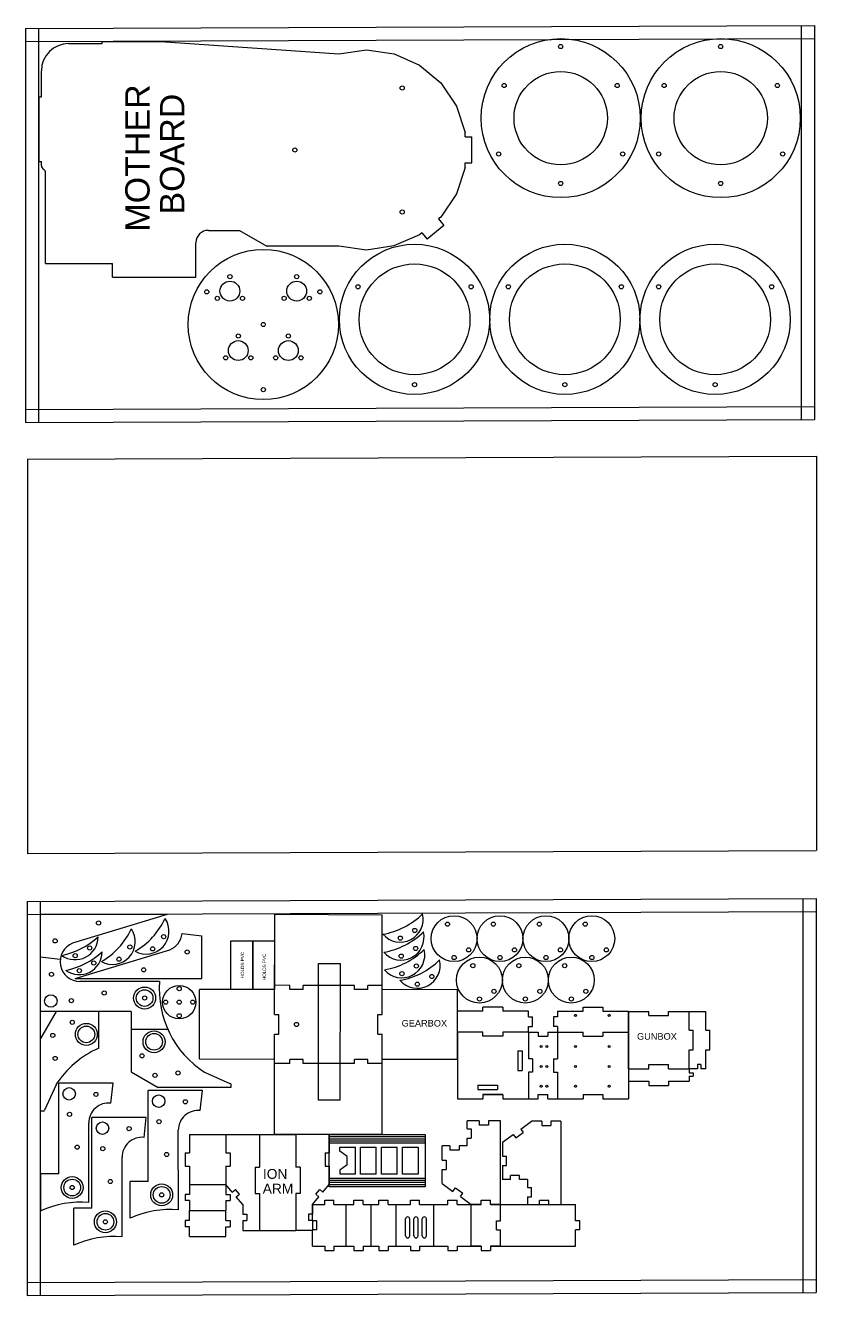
# Model space of a CAD drawing. Header units: inches. Extents: x -1554 to 2765, y -2391 to -232.
# Drawn here: x -262 to 941, y -2389 to -456 of the extents above; entities that cross this region are included whole.
import ezdxf

# ---------------------------------------------------------------- set-up
doc = ezdxf.new("R2010")
doc.units = ezdxf.units.IN
doc.header["$MEASUREMENT"] = 0
for name, color, linetype in [('centers', 1, 'Continuous'), ('temps', 4, 'Continuous'), ('text', 3, 'Continuous')]:
    doc.layers.add(name, color=color, linetype=linetype)
doc.styles.get("Standard").update_dxf_attribs({"font": 'Arial.ttf'})

# ---------------------------------------------------------------- blocks, each defined once
blk = doc.blocks.new('*U23')
blk.add_circle((0, 0), 3.17)
blk = doc.blocks.new('*U24')
at = {"color": 0, "linetype": 'ByBlock', "lineweight": -2, "transparency": 16777216}
blk.add_blockref('*U23', (1062.5, 483.9), dxfattribs=at)
for p, rotation in [((968.2, 320.5), 120), ((1156.9, 320.5), 240)]:
    blk.add_blockref('*U23', p, dxfattribs=dict(at, rotation=rotation))
blk = doc.blocks.new('*U28')
blk.add_circle((0, 0), 3.17)
blk = doc.blocks.new('*U29')
at = {"color": 0, "linetype": 'ByBlock', "lineweight": -2, "transparency": 16777216}
for p, rotation in [((537.6, 677.4), 240), ((709.6, 677.4), 120)]:
    blk.add_blockref('*U28', p, dxfattribs=dict(at, rotation=rotation))
blk.add_blockref('*U28', (623.6, 528.4), dxfattribs=at)
blk = doc.blocks.new('*U30')
blk.add_circle((0, 0), 3.17)
blk = doc.blocks.new('*U31')
at = {"color": 0, "linetype": 'ByBlock', "lineweight": -2, "transparency": 16777216}
blk.add_blockref('*U30', (623.6, 736.7), dxfattribs=at)
for p, rotation in [((529.2, 573.3), 120), ((717.9, 573.3), 240)]:
    blk.add_blockref('*U30', p, dxfattribs=dict(at, rotation=rotation))
blk = doc.blocks.new('*U32')
blk.add_circle((0, 0), 3.17)
blk = doc.blocks.new('*U33')
at = {"color": 0, "linetype": 'ByBlock', "lineweight": -2, "transparency": 16777216}
for p, rotation in [((537.6, 677.4), 240), ((709.6, 677.4), 120)]:
    blk.add_blockref('*U32', p, dxfattribs=dict(at, rotation=rotation))
blk.add_blockref('*U32', (623.6, 528.4), dxfattribs=at)
blk = doc.blocks.new('*U34')
blk.add_circle((0, 0), 3.17)
blk = doc.blocks.new('*U35')
at = {"color": 0, "linetype": 'ByBlock', "lineweight": -2, "transparency": 16777216}
blk.add_blockref('*U34', (623.6, 736.7), dxfattribs=at)
for p, rotation in [((529.2, 573.3), 120), ((717.9, 573.3), 240)]:
    blk.add_blockref('*U34', p, dxfattribs=dict(at, rotation=rotation))
blk = doc.blocks.new('*U36')
blk.add_circle((0, 0), 3.17)
blk = doc.blocks.new('*U37')
at = {"color": 0, "linetype": 'ByBlock', "lineweight": -2, "transparency": 16777216}
for p, rotation in [((537.6, 677.4), 240), ((709.6, 677.4), 120)]:
    blk.add_blockref('*U36', p, dxfattribs=dict(at, rotation=rotation))
blk.add_blockref('*U36', (623.6, 528.4), dxfattribs=at)
blk = doc.blocks.new('*U43')
blk.add_circle((0, 0), 3.17)
blk = doc.blocks.new('*U44')
at = {"color": 0, "linetype": 'ByBlock', "lineweight": -2, "transparency": 16777216}
for p, rotation in [((537.6, 677.4), 240), ((709.6, 677.4), 120)]:
    blk.add_blockref('*U43', p, dxfattribs=dict(at, rotation=rotation))
blk.add_blockref('*U43', (623.6, 528.4), dxfattribs=at)
blk = doc.blocks.new('*U45')
blk.add_circle((0, 0), 3.17)
blk = doc.blocks.new('*U46')
at = {"color": 0, "linetype": 'ByBlock', "lineweight": -2, "transparency": 16777216}
for p, rotation in [((537.6, 677.4), 240), ((709.6, 677.4), 120)]:
    blk.add_blockref('*U45', p, dxfattribs=dict(at, rotation=rotation))
blk.add_blockref('*U45', (623.6, 528.4), dxfattribs=at)
blk = doc.blocks.new('*U47')
blk.add_circle((0, 0), 3.17)
blk = doc.blocks.new('*U48')
at = {"color": 0, "linetype": 'ByBlock', "lineweight": -2, "transparency": 16777216}
for p, rotation in [((537.6, 677.4), 240), ((709.6, 677.4), 120)]:
    blk.add_blockref('*U47', p, dxfattribs=dict(at, rotation=rotation))
blk.add_blockref('*U47', (623.6, 528.4), dxfattribs=at)
blk = doc.blocks.new('*U49')
blk.add_circle((0, 0), 3.17)
blk = doc.blocks.new('*U50')
at = {"color": 0, "linetype": 'ByBlock', "lineweight": -2, "transparency": 16777216}
blk.add_blockref('*U49', (1117.4, 505), dxfattribs=at)
for p, rotation in [((1098.2, 471.9), 120), ((1136.5, 471.9), 240)]:
    blk.add_blockref('*U49', p, dxfattribs=dict(at, rotation=rotation))
blk = doc.blocks.new('*U51')
blk.add_circle((0, 0), 3.17)
blk = doc.blocks.new('*U52')
at = {"color": 0, "linetype": 'ByBlock', "lineweight": -2, "transparency": 16777216}
blk.add_blockref('*U51', (1117.4, 505), dxfattribs=at)
for p, rotation in [((1098.2, 471.9), 120), ((1136.5, 471.9), 240)]:
    blk.add_blockref('*U51', p, dxfattribs=dict(at, rotation=rotation))
blk = doc.blocks.new('*U53')
blk.add_circle((0, 0), 3.17)
blk = doc.blocks.new('*U54')
at = {"color": 0, "linetype": 'ByBlock', "lineweight": -2, "transparency": 16777216}
blk.add_blockref('*U53', (1117.4, 505), dxfattribs=at)
for p, rotation in [((1098.2, 471.9), 120), ((1136.5, 471.9), 240)]:
    blk.add_blockref('*U53', p, dxfattribs=dict(at, rotation=rotation))
blk = doc.blocks.new('*U55')
blk.add_circle((0, 0), 3.17)
blk = doc.blocks.new('*U56')
at = {"color": 0, "linetype": 'ByBlock', "lineweight": -2, "transparency": 16777216}
blk.add_blockref('*U55', (1117.4, 505), dxfattribs=at)
for p, rotation in [((1098.2, 471.9), 120), ((1136.5, 471.9), 240)]:
    blk.add_blockref('*U55', p, dxfattribs=dict(at, rotation=rotation))

msp = doc.modelspace()

# ---------------------------------------------------------------- linework, layer by layer
for p, q in [((-145.7, -483.7), (-145.7, -480.6)), ((-145.7, -480.6), (-56.4, -480.6)), ((-56.4, -480.6), (214.3, -499.2)), ((-196.7, -483.7), (-145.7, -483.7)), ((214.3, -499.2), (256.3, -493.3)), ((256.3, -493.3), (298.3, -499.2)), ((298.3, -499.2), (337.1, -516.4)), ((337.1, -516.4), (369.6, -543.7)), ((-238, -564.7), (-238, -525)), ((369.6, -543.7), (393.3, -578.9)), ((-241.2, -663.2), (-241.2, -564.7)), ((-241.2, -564.7), (-238, -564.7)), ((393.3, -578.9), (406.4, -619.2)), ((406.4, -625.8), (406.4, -619.2)), ((406.4, -625.8), (416.6, -625.8)), ((416.6, -645.7), (416.6, -625.8)), ((416.6, -665.5), (416.6, -645.7)), ((-241.2, -663.2), (-238, -663.2)), ((-238, -669.6), (-238, -663.2)), ((406.4, -672.2), (393.3, -712.5)), ((406.4, -665.5), (416.6, -665.5)), ((406.4, -672.2), (406.4, -665.5)), ((-231.6, -818.7), (-231.6, -680.7)), ((393.3, -712.5), (369.6, -747.7)), ((369.6, -747.7), (366, -750.7)), ((366, -750.7), (374.1, -760.4)), ((16, -768), (63.1, -768)), ((63.1, -768), (104.6, -791.9)), ((340.7, -771.9), (337.1, -774.9)), ((340.7, -771.9), (348.9, -781.6)), ((374.1, -760.4), (348.9, -781.6)), ((-3, -839.4), (-3, -787)), ((214.3, -792.2), (104.6, -791.9)), ((256.3, -798.1), (214.3, -792.2)), ((298.2, -791.7), (256.3, -798.1)), ((337.1, -774.9), (298.2, -791.7)), ((-231.6, -818.7), (-130, -818.7)), ((-130, -839.4), (-130, -818.7)), ((-130, -839.4), (-3, -839.4)), ((-239.7, -1809.2), (-239.7, -1956.8)), ((-46.7, -1809.2), (-239.7, -1809.2)), ((-46.7, -1809.2), (-190.7, -1852.9)), ((116.7, -1961.6), (116.8, -1809.1)), ((280.4, -1810.4), (116.8, -1809.1)), ((280.3, -1961.6), (280.4, -1810.4)), ((-24.1, -1838.1), (6.2, -1841.5)), ((6.2, -1906.6), (6.2, -1841.5)), ((50, -1923.3), (50.1, -1849.2)), ((50.1, -1849.2), (83.4, -1849.5)), ((83.4, -1849.5), (83.3, -1923.4)), ((83.4, -1923.4), (83.4, -1849.3)), ((83.4, -1849.3), (116.7, -1849.5)), ((116.7, -1849.5), (116.7, -1923.4)), ((-209.4, -1877.6), (-239.7, -1874.3)), ((-186.9, -1906.6), (-42.9, -1862.9)), ((183.2, -2091.6), (183.4, -1883.7)), ((183.4, -1883.7), (216.7, -1883.7)), ((216.6, -2091.6), (216.7, -1883.7)), ((-186.9, -1906.6), (6.2, -1906.6)), ((-58.2, -1911), (-179.4, -1911.1)), ((2.4, -2029.7), (2.5, -1923.3)), ((116.7, -1923.4), (2.5, -1923.3)), ((83.3, -1923.4), (50, -1923.3)), ((116.7, -1923.4), (83.4, -1923.4)), ((139.9, -1917.1), (116.7, -1917)), ((139.9, -1923.4), (139.9, -1917.1)), ((159.9, -1923.4), (139.9, -1923.4)), ((159.9, -1923.4), (159.9, -1917.1)), ((238.4, -1917.2), (159.9, -1917.1)), ((238.4, -1923.5), (238.4, -1917.2)), ((258.4, -1923.5), (238.4, -1923.5)), ((280.3, -1917.2), (258.4, -1917.2)), ((258.4, -1923.5), (258.4, -1917.2)), ((394.7, -1923.7), (280.3, -1923.6)), ((394.6, -2030), (394.7, -1923.7)), ((463.6, -1950.1), (433.6, -1950.1)), ((433.6, -1956.5), (433.6, -1950.1)), ((463.6, -1950.1), (463.6, -1956.5)), ((586, -1950.1), (616, -1950.1)), ((586, -1956.5), (586, -1950.1)), ((616, -1950.1), (616, -1956.5)), ((-101.6, -1956.8), (-239.7, -1956.8)), ((-215.6, -1956.8), (-239.5, -1998.2)), ((-150.9, -1956.8), (-215.6, -1956.8)), ((-150.9, -2012.7), (-150.9, -1956.8)), ((-101.6, -1956.8), (-101.6, -2048.9)), ((116.7, -1961.6), (123.1, -1961.6)), ((123.1, -1991.6), (123.1, -1961.6)), ((273.9, -1991.6), (273.9, -1961.6)), ((273.9, -1961.6), (280.3, -1961.6)), ((394.6, -1988.2), (394.6, -1956.5)), ((433.6, -1956.5), (394.6, -1956.5)), ((502.6, -1956.5), (463.6, -1956.5)), ((502.6, -1964.8), (502.6, -1956.5)), ((502.6, -1964.8), (508.9, -1964.8)), ((508.9, -1979.8), (508.9, -1964.8)), ((540.6, -1964.8), (540.6, -1979.8)), ((547, -1964.8), (540.6, -1964.8)), ((547, -1956.5), (586, -1956.5)), ((547, -1956.5), (547, -1964.8)), ((616, -1956.5), (654.9, -1956.5)), ((654.9, -1956.5), (654.9, -1988.2)), ((654.9, -2044.1), (654.9, -1956.8)), ((654.9, -1956.8), (686, -1956.8)), ((686, -1963.1), (686, -1956.8)), ((686, -1963.1), (716, -1963.1)), ((716, -1956.8), (747, -1956.8)), ((716, -1963.1), (716, -1956.8)), ((747, -1956.8), (772.4, -1956.8)), ((747, -1985.4), (747, -1956.8)), ((772.4, -1985.4), (772.4, -1956.8)), ((-45.8, -1984.2), (-101.6, -1984.2)), ((433.6, -1988.2), (394.6, -1988.2)), ((394.6, -1988.2), (394.6, -2089.8)), ((433.6, -1994.5), (433.6, -1988.2)), ((502.6, -1988.2), (463.6, -1988.2)), ((463.6, -1988.2), (463.6, -1994.5)), ((502.6, -1979.8), (508.9, -1979.8)), ((502.6, -1988.2), (502.6, -1979.8)), ((502.6, -1988.2), (502.6, -2029)), ((502.6, -1988.2), (517.3, -1988.2)), ((517.3, -1988.2), (517.3, -1994.5)), ((532.3, -1988.2), (532.3, -1994.5)), ((532.3, -1988.2), (547, -1988.2)), ((547, -1979.8), (540.6, -1979.8)), ((547, -1979.8), (547, -1988.2)), ((547, -1988.2), (547, -2029)), ((547, -1988.2), (586, -1988.2)), ((586, -1994.5), (586, -1988.2)), ((616, -1988.2), (654.9, -1988.2)), ((616, -1988.2), (616, -1994.5)), ((654.9, -1988.2), (654.9, -2089.8)), ((747, -1985.4), (753.3, -1985.4)), ((753.3, -2015.4), (753.3, -1985.4)), ((772.4, -1985.4), (778.7, -1985.4)), ((778.7, -2015.4), (778.7, -1985.4)), ((-239.5, -2108.6), (-239.5, -1998.2)), ((116.7, -2036.1), (116.7, -1991.6)), ((116.7, -1991.6), (123.1, -1991.6)), ((273.9, -1991.6), (280.3, -1991.6)), ((280.2, -2144.2), (280.3, -1991.6)), ((463.6, -1994.5), (433.6, -1994.5)), ((517.3, -1994.5), (532.3, -1994.5)), ((586, -1994.5), (616, -1994.5)), ((116.7, -2029.8), (2.4, -2029.7)), ((139.9, -2036.1), (139.9, -2029.8)), ((159.9, -2029.8), (139.9, -2029.8)), ((159.9, -2036.1), (159.9, -2029.8)), ((238.4, -2036.2), (238.4, -2029.8)), ((258.4, -2029.9), (238.4, -2029.8)), ((486.7, -2016.8), (493, -2016.8)), ((486.7, -2016.8), (486.7, -2046.8)), ((493, -2016.8), (493, -2046.8)), ((508.9, -2029), (502.6, -2029)), ((508.9, -2029), (508.9, -2049)), ((540.6, -2029), (540.6, -2049)), ((540.6, -2029), (547, -2029)), ((747, -2044.1), (747, -2015.4)), ((747, -2015.4), (753.3, -2015.4)), ((772.4, -2044.1), (772.4, -2015.4)), ((772.4, -2015.4), (778.7, -2015.4)), ((-101.6, -2048.9), (-60.2, -2072.8)), ((10.1, -2049.2), (48.8, -2066.7)), ((139.9, -2036.1), (116.7, -2036.1)), ((116.7, -2144.1), (116.7, -2036.1)), ((238.4, -2036.2), (159.9, -2036.1)), ((258.4, -2036.2), (258.4, -2029.9)), ((280.2, -2036.2), (258.4, -2036.2)), ((394.6, -2030), (280.3, -2029.9)), ((486.7, -2046.8), (493, -2046.8)), ((508.9, -2049), (502.6, -2049)), ((502.6, -2049), (502.6, -2089.8)), ((540.6, -2049), (547, -2049)), ((547, -2049), (547, -2089.8)), ((654.9, -2044.1), (686, -2044.1)), ((654.9, -2044.1), (654.9, -2063.1)), ((654.9, -2044.1), (686, -2044.1)), ((686, -2037.7), (716, -2037.7)), ((686, -2044.1), (686, -2037.7)), ((716, -2044.1), (716, -2037.7)), ((716, -2044.1), (747, -2044.1)), ((716, -2044.1), (747, -2044.1)), ((747, -2044.1), (747, -2050.4)), ((759.7, -2044.1), (747, -2044.1)), ((764.7, -2037.7), (759.7, -2037.7)), ((759.7, -2037.7), (759.7, -2044.1)), ((764.7, -2037.7), (764.7, -2044.1)), ((772.4, -2044.1), (764.7, -2044.1)), ((-129.1, -2066.1), (-211.6, -2066.1)), ((-211.6, -2204.2), (-211.6, -2066.1)), ((-132.4, -2096.4), (-129.1, -2066.1)), ((50.2, -2066.9), (48.8, -2066.7)), ((50.2, -2066.9), (50.2, -2072.8)), ((654.9, -2063.1), (686, -2063.1)), ((686, -2063.1), (686, -2069.5)), ((716, -2063.1), (716, -2069.5)), ((716, -2063.1), (747, -2063.1)), ((747, -2050.4), (753.3, -2050.4)), ((747, -2055.4), (747, -2063.1)), ((747, -2055.4), (753.3, -2055.4)), ((753.3, -2050.4), (753.3, -2055.4)), ((-215.8, -2068.5), (-233.4, -2107.2)), ((7, -2077.3), (-75.5, -2077.3)), ((-75.5, -2215.4), (-75.5, -2077.3)), ((50.2, -2072.8), (-60.2, -2072.8)), ((3.7, -2107.5), (7, -2077.3)), ((425.7, -2069.1), (425.7, -2075.5)), ((425.7, -2069.1), (455.7, -2069.1)), ((425.7, -2075.5), (455.7, -2075.5)), ((433.6, -2083.4), (463.6, -2083.4)), ((463.6, -2083.4), (433.6, -2083.4)), ((433.6, -2083.4), (433.6, -2089.8)), ((455.7, -2069.1), (455.7, -2075.5)), ((463.6, -2083.4), (463.6, -2089.8)), ((517.3, -2089.8), (517.3, -2083.4)), ((517.3, -2083.4), (532.3, -2083.4)), ((532.3, -2089.8), (532.3, -2083.4)), ((586, -2083.4), (586, -2089.8)), ((586, -2083.4), (616, -2083.4)), ((616, -2083.4), (616, -2089.8)), ((686, -2069.5), (716, -2069.5)), ((216.6, -2091.6), (183.2, -2091.6)), ((394.6, -2089.8), (433.6, -2089.8)), ((463.6, -2089.8), (517.3, -2089.8)), ((532.3, -2089.8), (547, -2089.8)), ((547, -2089.8), (586, -2089.8)), ((616, -2089.8), (654.9, -2089.8)), ((-233.6, -2108.6), (-239.5, -2108.6)), ((-233.6, -2108.6), (-233.4, -2107.2)), ((-165.8, -2247.7), (-165.9, -2126.5)), ((-78.6, -2118.3), (-161.1, -2118.3)), ((-161.1, -2256.4), (-161.1, -2118.3)), ((-81.9, -2148.6), (-78.6, -2118.3)), ((409.4, -2135.6), (409.4, -2123.5)), ((427.8, -2123.5), (409.4, -2123.5)), ((427.8, -2123.5), (427.8, -2129.9)), ((460.2, -2123.5), (441.8, -2123.5)), ((441.8, -2123.5), (441.8, -2129.9)), ((460.2, -2250.5), (460.2, -2123.5)), ((491.1, -2135.8), (507.6, -2123.9)), ((522.9, -2123.9), (507.6, -2123.9)), ((522.9, -2123.9), (522.9, -2130.3)), ((552.1, -2123.9), (536.9, -2123.9)), ((536.9, -2123.9), (536.9, -2130.3)), ((552.1, -2123.9), (552.1, -2250.9)), ((-29.7, -2258.8), (-29.8, -2137.6)), ((-12.9, -2144.1), (-12.9, -2172.2)), ((-12.9, -2144.1), (42.7, -2144.1)), ((42.7, -2144.1), (93.5, -2144.1)), ((42.7, -2144.1), (42.7, -2172.2)), ((93.5, -2144.1), (149.1, -2144.1)), ((93.5, -2144.1), (93.5, -2194)), ((280.2, -2144.2), (116.7, -2144.1)), ((149.1, -2144.1), (149.1, -2194)), ((199.9, -2144.1), (149.1, -2144.1)), ((199.9, -2144.1), (199.9, -2172.2)), ((199.9, -2144.1), (345.9, -2144.1)), ((199.9, -2223.8), (199.9, -2144.1)), ((345.9, -2144.1), (345.9, -2223.8)), ((409.4, -2135.6), (415.8, -2135.6)), ((415.8, -2135.6), (415.8, -2149.6)), ((441.8, -2129.9), (427.8, -2129.9)), ((463.2, -2155.7), (479.7, -2143.9)), ((479.7, -2143.9), (483.4, -2149.1)), ((483.4, -2149.1), (494.8, -2140.9)), ((491.1, -2135.8), (494.8, -2140.9)), ((522.9, -2130.3), (536.9, -2130.3)), ((199.9, -2147.3), (345.9, -2147.3)), ((199.9, -2150.5), (345.9, -2150.5)), ((199.9, -2153.7), (345.9, -2153.7)), ((199.9, -2156.9), (345.9, -2156.9)), ((215.8, -2163.3), (239.6, -2163.3)), ((215.8, -2169.7), (215.8, -2163.3)), ((239.6, -2204.6), (239.6, -2163.3)), ((247.5, -2204.6), (247.5, -2163.3)), ((247.5, -2163.3), (271.3, -2163.3)), ((271.3, -2204.6), (271.3, -2163.3)), ((279.2, -2204.6), (279.2, -2163.3)), ((279.2, -2163.3), (303.1, -2163.3)), ((303.1, -2204.6), (303.1, -2163.3)), ((311, -2204.6), (311, -2163.3)), ((311, -2163.3), (334.8, -2163.3)), ((334.8, -2163.3), (334.8, -2204.6)), ((371.3, -2183.2), (371.3, -2161.6)), ((383.4, -2161.6), (371.3, -2161.6)), ((383.4, -2161.6), (383.4, -2168)), ((409.4, -2161.6), (397.4, -2161.6)), ((397.4, -2161.6), (397.4, -2168)), ((409.4, -2161.6), (409.4, -2149.6)), ((409.4, -2149.6), (415.8, -2149.6)), ((463.2, -2155.7), (463.2, -2177.3)), ((-115.3, -2299.9), (-115.4, -2178.7)), ((-19.3, -2172.2), (-19.3, -2192.2)), ((-19.3, -2172.2), (-12.9, -2172.2)), ((42.7, -2172.2), (49, -2172.2)), ((49, -2172.2), (49, -2192.2)), ((193.5, -2172.2), (193.5, -2192.2)), ((193.5, -2172.2), (199.9, -2172.2)), ((226.9, -2177.6), (215.8, -2169.7)), ((226.9, -2190.3), (226.9, -2177.6)), ((371.3, -2183.2), (377.7, -2183.2)), ((377.7, -2183.2), (377.7, -2197.2)), ((397.4, -2168), (383.4, -2168)), ((463.2, -2177.3), (469.5, -2177.3)), ((469.5, -2191.3), (469.5, -2177.3)), ((-19.3, -2192.2), (-12.9, -2192.2)), ((-12.9, -2192.2), (-12.9, -2220.3)), ((42.7, -2192.2), (42.7, -2220.3)), ((42.7, -2192.2), (49, -2192.2)), ((87.1, -2194), (87.1, -2234)), ((87.1, -2194), (93.5, -2194)), ((155.4, -2194), (149.1, -2194)), ((155.4, -2194), (155.4, -2234)), ((193.5, -2192.2), (199.9, -2192.2)), ((199.9, -2192.2), (199.9, -2220.3)), ((226.9, -2190.3), (215.8, -2198.3)), ((215.8, -2198.3), (215.8, -2204.6)), ((371.3, -2218.8), (371.3, -2197.2)), ((371.3, -2197.2), (377.7, -2197.2)), ((463.2, -2191.3), (463.2, -2212.8)), ((463.2, -2191.3), (469.5, -2191.3)), ((-211.6, -2204.2), (-239, -2204.2)), ((-239, -2260.1), (-239, -2204.2)), ((-75.5, -2215.4), (-102.9, -2215.4)), ((-102.9, -2271.2), (-102.9, -2215.4)), ((-12.9, -2220.3), (42.7, -2220.3)), ((-12.9, -2220.3), (-12.9, -2235.3)), ((42.7, -2220.3), (42.7, -2235.3)), ((52.3, -2231.8), (42.7, -2220.3)), ((190.2, -2231.8), (199.9, -2220.3)), ((345.9, -2211), (199.9, -2211)), ((345.9, -2214.2), (199.9, -2214.2)), ((345.9, -2217.4), (199.9, -2217.4)), ((345.9, -2220.6), (199.9, -2220.6)), ((239.6, -2204.6), (215.8, -2204.6)), ((271.3, -2204.6), (247.5, -2204.6)), ((303.1, -2204.6), (279.2, -2204.6)), ((334.8, -2204.6), (311, -2204.6)), ((371.3, -2218.8), (387.9, -2230.6)), ((475.2, -2212.8), (463.2, -2212.8)), ((489.2, -2206.5), (475.2, -2206.5)), ((475.2, -2212.8), (475.2, -2206.5)), ((489.2, -2212.8), (489.2, -2206.5)), ((501.3, -2212.8), (489.2, -2212.8)), ((501.3, -2212.8), (501.3, -2224.9)), ((-19.3, -2235.3), (-19.3, -2244.8)), ((-12.9, -2235.3), (-19.3, -2235.3)), ((42.7, -2235.3), (49, -2235.3)), ((49, -2235.3), (49, -2244.8)), ((52.3, -2231.8), (57.2, -2227.7)), ((63.3, -2234.9), (57.2, -2227.7)), ((58.4, -2239), (63.3, -2234.9)), ((68.1, -2250.5), (58.4, -2239)), ((87.1, -2234), (93.5, -2234)), ((93.5, -2234), (93.5, -2290.1)), ((155.4, -2234), (149.1, -2234)), ((149.1, -2234), (149.1, -2290.1)), ((174.5, -2250.5), (184.1, -2239)), ((179.3, -2234.9), (185.4, -2227.7)), ((184.1, -2239), (179.3, -2234.9)), ((190.2, -2231.8), (185.4, -2227.7)), ((345.9, -2223.8), (199.9, -2223.8)), ((387.9, -2230.6), (391.6, -2225.4)), ((391.6, -2225.4), (402.9, -2233.5)), ((399.3, -2238.7), (402.9, -2233.5)), ((399.3, -2238.7), (415.8, -2250.5)), ((501.3, -2224.9), (507.6, -2224.9)), ((501.3, -2238.9), (501.3, -2250.9)), ((501.3, -2238.9), (507.6, -2238.9)), ((507.6, -2238.9), (507.6, -2224.9)), ((-161.1, -2256.4), (-188.5, -2256.4)), ((-188.5, -2312.3), (-188.5, -2256.4)), ((-12.9, -2244.8), (-19.3, -2244.8)), ((-12.9, -2244.8), (-12.9, -2259.8)), ((-12.9, -2259.8), (42.7, -2259.8)), ((-12.9, -2274.8), (-12.9, -2259.8)), ((42.7, -2244.8), (49, -2244.8)), ((42.7, -2244.8), (42.7, -2259.8)), ((42.7, -2274.8), (42.7, -2259.8)), ((68.1, -2250.5), (68.1, -2265.5)), ((174.5, -2250.5), (174.5, -2265.5)), ((174.5, -2250.5), (192.9, -2250.5)), ((174.5, -2275.3), (174.5, -2250.5)), ((192.9, -2244.2), (206.9, -2244.2)), ((192.9, -2250.5), (192.9, -2244.2)), ((206.9, -2250.5), (206.9, -2244.2)), ((206.9, -2250.5), (237.3, -2250.5)), ((225.3, -2314), (225.3, -2250.5)), ((237.3, -2250.5), (237.3, -2244.2)), ((237.3, -2244.2), (251.3, -2244.2)), ((251.3, -2250.5), (251.3, -2244.2)), ((251.3, -2250.5), (275.4, -2250.5)), ((263.4, -2314), (263.4, -2250.5)), ((275.4, -2244.2), (289.4, -2244.2)), ((275.4, -2250.5), (275.4, -2244.2)), ((289.4, -2250.5), (289.4, -2244.2)), ((289.4, -2250.5), (323.1, -2250.5)), ((301.5, -2314), (301.5, -2250.5)), ((323.1, -2250.5), (323.1, -2244.2)), ((323.1, -2250.5), (323.1, -2244.2)), ((323.1, -2244.2), (337.1, -2244.2)), ((337.1, -2250.5), (337.1, -2244.2)), ((337.1, -2250.5), (380.2, -2250.5)), ((358.6, -2314), (358.6, -2250.5)), ((380.2, -2250.5), (380.2, -2244.2)), ((380.2, -2244.2), (394.2, -2244.2)), ((394.2, -2250.5), (394.2, -2244.2)), ((394.2, -2250.5), (431, -2250.5)), ((415.8, -2314), (415.8, -2250.5)), ((431, -2250.5), (415.8, -2250.5)), ((431, -2250.5), (431, -2244.2)), ((431, -2244.2), (445, -2244.2)), ((431, -2244.2), (445, -2244.2)), ((431, -2250.5), (431, -2244.2)), ((445, -2250.5), (445, -2244.2)), ((445, -2250.5), (445, -2244.2)), ((460.2, -2250.5), (445, -2250.5)), ((445, -2250.5), (460.2, -2250.5)), ((460.2, -2275.3), (460.2, -2250.5)), ((460.2, -2250.5), (574.5, -2250.5)), ((519.7, -2250.9), (501.3, -2250.9)), ((533.7, -2244.6), (519.7, -2244.6)), ((519.7, -2250.9), (519.7, -2244.6)), ((533.7, -2250.9), (533.7, -2244.6)), ((552.1, -2250.9), (533.7, -2250.9)), ((574.5, -2275.3), (574.5, -2250.5)), ((574.5, -2275.3), (574.5, -2250.5)), ((-19.3, -2274.8), (-19.3, -2284.4)), ((-12.9, -2274.8), (-19.3, -2274.8)), ((42.7, -2274.8), (49, -2274.8)), ((49, -2274.8), (49, -2284.4)), ((68.1, -2265.5), (74.4, -2265.5)), ((68.1, -2275.1), (74.4, -2275.1)), ((68.1, -2275.1), (68.1, -2290.1)), ((74.4, -2265.5), (74.4, -2275.1)), ((168.1, -2265.5), (168.1, -2275.1)), ((174.5, -2265.5), (168.1, -2265.5)), ((174.5, -2275.1), (168.1, -2275.1)), ((174.5, -2275.1), (174.5, -2290.1)), ((180.8, -2275.3), (174.5, -2275.3)), ((180.8, -2289.3), (180.8, -2275.3)), ((315.8, -2298.2), (315.8, -2272.7)), ((322.1, -2298.2), (322.1, -2272.7)), ((328.5, -2298.2), (328.5, -2272.7)), ((334.8, -2298.2), (334.8, -2272.7)), ((341.2, -2298.2), (341.2, -2272.7)), ((347.5, -2298.2), (347.5, -2272.7)), ((453.9, -2275.3), (460.2, -2275.3)), ((453.9, -2289.3), (453.9, -2275.3)), ((580.9, -2275.3), (574.5, -2275.3)), ((580.9, -2289.3), (580.9, -2275.3)), ((-12.9, -2284.4), (-19.3, -2284.4)), ((-12.9, -2299.4), (-12.9, -2284.4)), ((-12.9, -2299.4), (42.7, -2299.4)), ((42.7, -2299.4), (42.7, -2284.4)), ((42.7, -2284.4), (49, -2284.4)), ((68.1, -2290.1), (93.5, -2290.1)), ((93.5, -2290.1), (149.1, -2290.1)), ((174.5, -2290.1), (149.1, -2290.1)), ((180.8, -2289.3), (174.5, -2289.3)), ((174.5, -2314), (174.5, -2289.3)), ((453.9, -2289.3), (460.2, -2289.3)), ((460.2, -2314), (460.2, -2289.3)), ((574.5, -2314), (574.5, -2289.3)), ((574.5, -2314), (574.5, -2289.3)), ((580.9, -2289.3), (574.5, -2289.3)), ((174.5, -2314), (192.9, -2314)), ((192.9, -2314), (192.9, -2320.4)), ((206.9, -2314), (237.3, -2314)), ((206.9, -2314), (206.9, -2320.4)), ((237.3, -2314), (237.3, -2320.4)), ((251.3, -2314), (275.4, -2314)), ((251.3, -2314), (251.3, -2320.4)), ((275.4, -2314), (275.4, -2320.4)), ((289.4, -2314), (323.1, -2314)), ((289.4, -2314), (289.4, -2320.4)), ((323.1, -2314), (323.1, -2320.4)), ((323.1, -2314), (323.1, -2320.4)), ((337.1, -2314), (380.2, -2314)), ((337.1, -2314), (337.1, -2320.4)), ((380.2, -2314), (380.2, -2320.4)), ((394.2, -2314), (431, -2314)), ((394.2, -2314), (394.2, -2320.4)), ((431, -2314), (415.8, -2314)), ((431, -2314), (431, -2320.4)), ((431, -2314), (431, -2320.4)), ((445, -2314), (460.2, -2314)), ((445, -2314), (445, -2320.4)), ((460.2, -2314), (445, -2314)), ((445, -2314), (445, -2320.4)), ((460.2, -2314), (574.5, -2314)), ((192.9, -2320.4), (206.9, -2320.4)), ((237.3, -2320.4), (251.3, -2320.4)), ((275.4, -2320.4), (289.4, -2320.4)), ((323.1, -2320.4), (337.1, -2320.4)), ((380.2, -2320.4), (394.2, -2320.4)), ((431, -2320.4), (445, -2320.4)), ((431, -2320.4), (445, -2320.4))]:
    msp.add_line(p, q)
for centre, radius in [((551.8, -597.2), 121), ((795.2, -597.2), 121), ((551.8, -597.2), 71), ((795.2, -597.2), 71), ((329.5, -903.5), 114.3), ((558.1, -903.5), 114.3), ((786.7, -903.5), 114.3), ((99.5, -911.3), 114.3), ((329.5, -903.5), 84.3), ((558.1, -903.5), 84.3), ((786.7, -903.5), 84.3), ((48.7, -860.5), 15.1), ((150.3, -860.5), 15.1), ((99.5, -911.3), 3.17), ((61.4, -951), 15.1), ((137.6, -951), 15.1), ((389.6, -1846), 34.9), ((459.4, -1846), 34.9), ((529.3, -1846), 34.9), ((599.1, -1846), 34.9), ((-151.1, -1822.2), 3.16), ((329.9, -1833.5), 3.17), ((379.6, -1824), 3.17), ((449.4, -1824), 3.17), ((519.3, -1824), 3.17), ((589.1, -1824), 3.17), ((-217.2, -1849.4), 3.16), ((-103.4, -1858.7), 3.17), ((-52.1, -1843), 3.17), ((307.9, -1845.2), 3.17), ((-186.6, -1871.9), 3.17), ((-164.6, -1860.2), 3.17), ((-120, -1877.3), 3.17), ((-68.7, -1861.6), 3.17), ((-16.3, -1866.4), 3.16), ((309.2, -1872.6), 3.17), ((331.2, -1860.9), 3.17), ((389.7, -1874.8), 3.17), ((428.2, -1909.1), 34.9), ((411.7, -1863.1), 3.17), ((459.5, -1874.8), 3.17), ((498, -1909.1), 34.9), ((481.5, -1863.1), 3.17), ((529.4, -1874.8), 3.17), ((567.9, -1909.1), 34.9), ((551.4, -1863.1), 3.17), ((599.2, -1874.8), 3.17), ((621.2, -1863.1), 3.17), ((-180.4, -1894.7), 3.17), ((-158.4, -1883), 3.17), ((-82.5, -1893.5), 3.16), ((332.3, -1887.7), 3.17), ((418.2, -1887.1), 3.17), ((488.1, -1887.1), 3.17), ((557.9, -1887.1), 3.17), ((-222.7, -1900.4), 3.16), ((310.3, -1899.4), 3.17), ((333.8, -1915.3), 3.17), ((355.8, -1903.6), 3.17), ((-223.7, -1940.9), 9.5), ((-142.5, -1928.8), 3.16), ((-81, -1936.4), 16.7), ((-81, -1936.4), 12.7), ((-28.4, -1942.7), 25.4), ((-28.4, -1922.1), 3.17), ((450.3, -1926.2), 3.17), ((520.1, -1926.2), 3.17), ((590, -1926.2), 3.17), ((-192.4, -1940.4), 3.16), ((-81, -1936.4), 3.17), ((-49, -1942.7), 3.17), ((-28.4, -1942.7), 3.17), ((-7.8, -1942.7), 3.17), ((428.3, -1937.8), 3.17), ((498.1, -1937.8), 3.17), ((568, -1937.8), 3.17), ((-191.1, -1973.4), 3.16), ((-28.4, -1963.4), 3.17), ((574.2, -1962.8), 1.58), ((625.6, -1962.8), 1.58), ((-220.7, -1993.3), 3.16), ((-169.7, -1991.7), 16.7), ((-169.7, -1991.7), 12.7), ((-66.7, -2003), 16.7), ((-66.7, -2003), 12.7), ((150, -1976.6), 3.17), ((522.1, -2010.3), 1.58), ((530.6, -2010.3), 1.58), ((574.2, -2010.3), 1.58), ((625.6, -2010.3), 1.58), ((-217.1, -2028.3), 3.16), ((-85.1, -2024.4), 3.16), ((-30.2, -2050.5), 3.16), ((522.1, -2040.5), 1.58), ((530.6, -2040.5), 1.58), ((574.2, -2040.5), 1.58), ((625.6, -2040.5), 1.58), ((-65.2, -2054), 3.16), ((-195.7, -2082.2), 9.5), ((-155.1, -2083.1), 3.16), ((-59.6, -2093.3), 9.5), ((522.1, -2070.7), 1.58), ((530.6, -2070.7), 1.58), ((574.2, -2070.7), 1.58), ((625.6, -2070.7), 1.58), ((-19, -2094.3), 3.16), ((-195.2, -2113.5), 3.16), ((-145.2, -2134.4), 9.5), ((-59.1, -2124.6), 3.16), ((-104.6, -2135.3), 3.16), ((-183.6, -2163.4), 3.16), ((-144.7, -2165.7), 3.16), ((-47.5, -2174.5), 3.16), ((-191.2, -2224.8), 16.7), ((-191.2, -2224.8), 12.7), ((-191.2, -2224.8), 3.17), ((-133.1, -2215.6), 3.16), ((-55.1, -2236), 16.7), ((-55.1, -2236), 12.7), ((-55.1, -2236), 3.17), ((-140.7, -2277), 16.7), ((-140.7, -2277), 12.7), ((-140.7, -2277), 3.17)]:
    msp.add_circle(centre, radius)
for centre, radius, start, end in [((-196.7, -525), 41.3, 90, 180), ((-231.6, -669.6), 6.4, 180, 241.7048), ((-238, -680.7), 6.4, 0, 61.7048), ((16, -787), 19, 90, 180), ((-153.2, -1766.6), 114.3, 300.2901, 334.8201), ((-78.8, -1834.7), 34.9, 241.3107, 33.7995), ((261.7, -1726.7), 114.3, 279.8959, 314.4259), ((307.8, -1816.4), 34.9, 220.9165, 13.4053), ((-204.5, -1782.3), 114.3, 300.2901, 334.8201), ((-130.1, -1850.4), 34.9, 241.3107, 33.7995), ((263, -1754.1), 114.3, 279.8959, 314.4259), ((309.1, -1843.9), 34.9, 220.9165, 13.4053), ((-179.4, -1880.9), 30.2, 111.8709, 270.0646), ((-186.7, -1843.1), 34.9, 234.76, 359.5618), ((-232.7, -1753.4), 121, 282.3465, 311.9753), ((-54.1, -1834.9), 30.2, 291.8709, 353.7537), ((-180.5, -1865.9), 34.9, 234.76, 359.5618), ((-226.5, -1776.2), 121, 282.3465, 311.9753), ((264.1, -1780.9), 114.3, 279.8959, 314.4259), ((310.2, -1870.7), 34.9, 220.9165, 13.4053), ((287.7, -1796.8), 114.3, 279.8959, 314.4259), ((333.7, -1886.6), 34.9, 220.9165, 13.4053), ((90.5, -1923.5), 149.2, 175.1817, 237.3846), ((-90.2, -2149), 149.2, 114.0081, 147.3846), ((-135.7, -2126.4), 30.2, 83.7537, 180.0646), ((0.4, -2137.6), 30.2, 83.7537, 180.0646), ((-85.2, -2178.6), 30.2, 83.7537, 180.0646), ((-178.3, -2396.4), 149.2, 85.1817, 114.0081), ((-42.2, -2407.5), 149.2, 85.1817, 114.0081), ((319, -2272.7), 3.17, 0, 180), ((331.7, -2272.7), 3.17, 0, 180), ((344.4, -2272.7), 3.17, 0, 180), ((-127.8, -2448.6), 149.2, 85.1817, 114.0081), ((319, -2298.2), 3.17, 180, 0), ((331.7, -2298.2), 3.17, 180, 0), ((344.4, -2298.2), 3.17, 180, 0)]:
    msp.add_arc(centre, radius, start, end)
at = {"layer": 'centers'}
msp.add_line((-241.2, -663.2), (-238, -663.2), dxfattribs=at)
at = {"layer": 'temps'}
for p, q in [((-262.3, -460.6), (937.7, -456.1)), ((-262.3, -460.6), (-262.3, -1060.6)), ((-242.3, -460.6), (-242.3, -1060.6)), ((917.7, -456.1), (917.7, -1056.1)), ((937.7, -456.1), (937.7, -1056.1)), ((-262.2, -480.6), (937.8, -476.1)), ((-262.3, -1040.6), (937.7, -1036.1)), ((-262.3, -1060.6), (937.7, -1056.1)), ((-259, -1116.3), (941, -1111.8)), ((-259, -1116.3), (-259, -1716.3)), ((941, -1111.8), (941, -1711.8)), ((-259.7, -1716.3), (940.3, -1711.8)), ((-259.7, -1789.3), (940.3, -1784.8)), ((-259.7, -1789.3), (-259.7, -2389.3)), ((-239.7, -1789.3), (-239.7, -2389.3)), ((920.3, -1784.8), (920.3, -2384.8)), ((940.3, -1784.8), (940.3, -2384.8)), ((-259.7, -1809.3), (940.3, -1804.8)), ((-259.8, -2369.3), (940.2, -2364.8)), ((-259.7, -2389.3), (940.3, -2384.8))]:
    msp.add_line(p, q, dxfattribs=at)

# ---------------------------------------------------------------- block references
for name, p in [('*U35', (-71.8, -1225)), ('*U31', (171.6, -1225)), ('*U37', (-71.8, -1225)), ('*U33', (171.6, -1225)), ('*U50', (-1068.7, -1343.4)), ('*U52', (-967.1, -1343.4)), ('*U29', (-294.1, -1531.3)), ('*U46', (-65.5, -1531.3)), ('*U44', (163.1, -1531.3)), ('*U48', (-524.1, -1539)), ('*U56', (-1056, -1433.9)), ('*U54', (-979.8, -1433.9))]:
    msp.add_blockref(name, p)
at = {"rotation": 90}
msp.add_blockref('*U24', (631.3, -1708.2), dxfattribs=at)

# ---------------------------------------------------------------- texts
at = {"layer": 'centers'}
for p in [(70.3, -1906.4), (103.4, -1909.1)]:
    msp.add_text('HOLDS PVC', height=5, rotation=90, dxfattribs=at).set_placement(p)
at = {"layer": 'text'}
for s, p in [('MOTHER', (-73.5, -770)), ('BOARD', (-20.7, -744))]:
    msp.add_text(s, height=37.03, rotation=90, dxfattribs=at).set_placement(p)
for s, height, p in [('GEARBOX', 10, (309.9, -1979.8)), ('GUNBOX', 10, (667.9, -1999.8)), ('ION', 15, (98.9, -2211.6)), ('ARM', 15, (98.6, -2234))]:
    msp.add_text(s, height=height, dxfattribs=at).set_placement(p)

doc.saveas('drawing.dxf')
